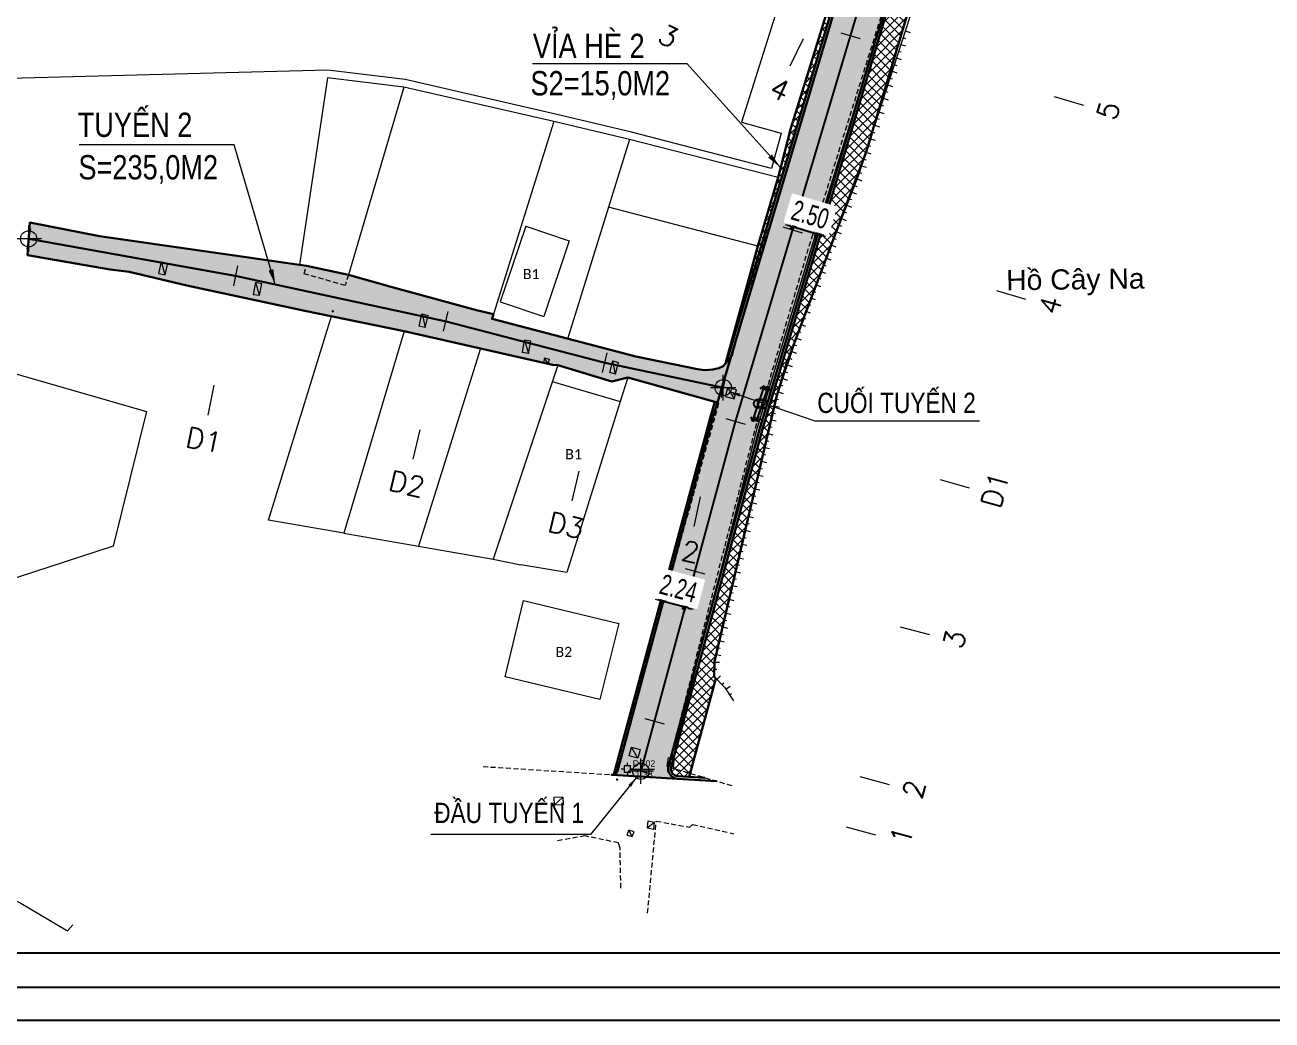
# Model space of a CAD drawing. Header units: metres. Extents: x 596585 to 599449, y 2303977 to 2307363.
# Drawn here: x 599093.4 to 599216.5, y 2304619.1 to 2304717.3 of the extents above; entities that cross this region are included whole.
import ezdxf
from ezdxf.enums import TextEntityAlignment as Align

# ---------------------------------------------------------------- set-up
doc = ezdxf.new("R2010")
doc.units = ezdxf.units.M
doc.header["$MEASUREMENT"] = 0
doc.header["$PDMODE"] = 2
doc.header["$PDSIZE"] = 0.1
doc.linetypes.add('CENTERX2', pattern=[4, 2.5, -0.5, 0.5, -0.5])
doc.linetypes.add('HIDDEN', pattern=[0.375, 0.25, -0.125])
for name, color, linetype in [('Diep_Layer8', 8, 'Continuous'), ('duong', 3, 'Continuous'), ('ga', 5, 'Continuous'), ('GHI CHU', 7, 'Continuous'), ('GHICHU', 7, 'Continuous'), ('KHUNGTEN', 5, 'Continuous'), ('KYHIEU', 250, 'Continuous'), ('pntelev', 2, 'Continuous'), ('thep', 2, 'Continuous'), ('TUYEN', 7, 'Continuous')]:
    doc.layers.add(name, color=color, linetype=linetype)
for name, color, linetype, lineweight in [('LC Dim', 8, 'Continuous', 18), ('LC Hatch', 252, 'Continuous', 9), ('LC Khac', 4, 'Continuous', 9), ('LC MANH DUT', 35, 'HIDDEN', 5), ('LC Net dam 1', 30, 'Continuous', 30), ('LC Text2', 7, 'Continuous', 25), ('Level 10', 7, 'Continuous', 0), ('Level 46', 7, 'Continuous', 0)]:
    doc.layers.add(name, color=color, linetype=linetype, lineweight=lineweight)
doc.styles.add('ghi chu', font='arial.ttf')
doc.styles.add('HOATBIF', font='hoatbif.shx', dxfattribs={"width": 0.7})
doc.styles.add('Legend', font='calibri.ttf')
doc.styles.add('STYLE1', font='')
doc.styles.add('T2', font='', dxfattribs={"width": 0.8})
doc.styles.add('TENCOC', font='Vnromanc.shx')
doc.styles.get('STYLE1').set_extended_font_data('.VnArial')
doc.styles.get('T2').set_extended_font_data('.VnArialH')
doc.dimstyles.new('1-100(1-25)', dxfattribs={"dimscale": 25, "dimtxt": 2.5, "dimasz": 0.35, "dimexe": 0.5, "dimexo": 0, "dimgap": 0.8, "dimtad": 1, "dimdec": 0, "dimzin": 0, "dimdsep": 46, "dimtxsty": 'HOATBIF', "dimblk1": 'DOT', "dimblk2": 'DOT', "dimsah": 1, "dimcen": -1, "dimdle": 1, "dimclrd": 256, "dimclre": 256, "dimclrt": 4, "dimadec": 3, "dimazin": 2, "dimtfac": 0.3333333333333333, "dimtdec": 0, "dimtix": 1, "dimtmove": 2, "dimatfit": 3, "dimldrblk": 'DOT', "dimfxl": 1, "dimtvp": 0.8333333333333331, "dimtolj": 1, "dimtzin": 0, "dimarcsym": 0})
doc.dimstyles.get("Standard").update_dxf_attribs({"dimtxt": 0.18, "dimasz": 0.18, "dimexe": 0.18, "dimexo": 0.0625, "dimgap": 0.09, "dimtad": 0, "dimtih": 1, "dimtoh": 1, "dimdec": 4, "dimzin": 0, "dimdsep": 46, "dimtxsty": 'Standard', "dimcen": 0.09, "dimadec": 0, "dimazin": 0, "dimtfac": 1, "dimtdec": 4, "dimtofl": 0, "dimtmove": 0, "dimatfit": 3, "dimfxl": 1, "dimtolj": 1, "dimtzin": 0, "dimarcsym": 0})
pattern_1 = [(135, (598794.3239684181, 2304714.6822426), (-0.4419417382415922, -0.4419417382415922), []), (225, (598794.3239684181, 2304714.6822426), (0.4419417382415922, -0.4419417382415922), [])]

# ---------------------------------------------------------------- blocks, each defined once
blk = doc.blocks.new('a2')
at = {"layer": 'Defpoints', "flags": 128}
blk.add_lwpolyline([(297.0000000000385, 102.5066321343183), (2.541928552091122e-06, 102.5066321343183), (2.541928552091122e-06, -102.5066308523413), (297.0000000000385, -102.5066308523413)], close=True, dxfattribs=at)
at = {"layer": 'KHUNGTEN'}
blk.add_lwpolyline([(295.8851413139874, -100.4955564660948), (10.00000245636556, -100.4955564660948), (10.00000245636556, 101.3917734351705), (295.8851413139874, 101.3917734345884)], close=True, dxfattribs=at)
at = {"layer": 'thep'}
blk.add_lwpolyline([(293.7701865188079, -98.38060167127904), (12.11495725139963, -98.38060167186111), (12.11495725154515, 99.2768186394816), (293.7701865188079, 99.2768186394816)], close=True, dxfattribs=at)
blk = doc.blocks.new('bu lon')
at = {"layer": 'LC Khac', "color": 9}
for p, q in [((0, -0.7857142857142208), (0, 0.7857142857142208)), ((0.785714285713766, 0), (-0.785714285713766, 0))]:
    blk.add_line(p, q, dxfattribs=at)
at = {"layer": 'LC Khac', "color": 7}
blk.add_circle((0, 0), 0.5, dxfattribs=at)
blk = doc.blocks.new('MM')
at = {"layer": 'LC Khac', "xscale": 2.289702860291335, "yscale": 2.289702860291335, "zscale": 2.289702860291335}
blk.add_blockref('bu lon', (1.818989403545856e-12, 9.094947017729282e-13), dxfattribs=at)
blk = doc.blocks.new('dj')
at = {"layer": 'Diep_Layer8', "color": 6}
blk.add_line((598291.755537376, 2304639.492754278), (598295.457828922, 2304639.492754278), dxfattribs=at)
for points in [[(598292.1392514522, 2304639.810735349), (598291.755537376, 2304639.492754278)], [(598295.0741148458, 2304639.810735349), (598295.457828922, 2304639.492754278)], [(598292.1392514522, 2304639.174773207), (598291.755537376, 2304639.492754278)], [(598295.0741148458, 2304639.174773207), (598295.457828922, 2304639.492754278)]]:
    blk.add_lwpolyline(points, dxfattribs=at)
blk.add_circle((598293.606683149, 2304639.492754278), 0.4594086629887378, dxfattribs=at)
blk = doc.blocks.new('dc')
at = {"layer": 'KYHIEU', "color": 1, "lineweight": 0}
blk.add_lwpolyline([(-0.5000000000582077, -0.4999999998835847), (0.5000000000582077, -0.4999999998840395), (0.4999999997653504, 0.4999999998835847), (-0.5000000002328308, 0.49999999988313)], close=True, dxfattribs=at)
at = {"layer": 'KYHIEU', "color": 1, "lineweight": 0, "const_width": 0.025}
blk.add_lwpolyline([(-0.0374999999767169, -9.0949e-12, 1), (0.0374999999758075, 8.1855e-12, 1)], format="xyb", close=True, dxfattribs=at)
at = {"layer": 'KYHIEU', "color": 1, "lineweight": 0}
for points in [[(0, 0.4999999997667146), (-2.337401e-10, 1.000000000000454)], [(0.4999999999408829, 1.164153e-10), (0.9999999999981809, 9.095e-13)], [(-0.5000000000600267, -3.497007e-10), (-1.000000000174622, -4.66116e-10)], [(1.155058e-10, -0.5000000002328308), (2.919478e-10, -1.000000000233285)]]:
    blk.add_lwpolyline(points, dxfattribs=at)
blk = doc.blocks.new('NENHIENTRANG')
at = {"layer": 'Diep_Layer8', "linetype": 'Continuous', "lineweight": 0}
for p, q in [((-46.83931705786381, -88.44958307594061), (-46.60148160299286, -88.52661746041849)), ((-46.6236205046298, -87.78364389203489), (-46.14794959477149, -87.93771266099066)), ((-47.27071016468108, -89.78146144421771), (-47.03287470981013, -89.8584958286956)), ((-47.05501361121424, -89.11552225984633), (-46.57934270147234, -89.2695910288021)), ((-47.48640671791509, -90.44740062812343), (-47.01073580817319, -90.6014693970792)), ((-47.91779982473236, -91.77927899640054), (-47.44212891487405, -91.9333477653563)), ((-47.70210327138193, -91.11333981249481), (-47.46426781651098, -91.1903741969727)), ((-48.34919293143321, -93.11115736467764), (-47.8735220215749, -93.2652261336334)), ((-48.13349637796637, -92.44521818030626), (-47.89566092309542, -92.52225256478414)), ((-48.78058603801765, -94.44303573248908), (-48.30491512827575, -94.59710450144485)), ((-48.56488948478363, -93.77709654858336), (-48.32705402991269, -93.85413093306124)), ((-49.2119791447185, -95.77491410076618), (-48.7363082349766, -95.92898286972195)), ((-48.99628259148449, -95.10897491686046), (-48.75844713661354, -95.18600930133834)), ((-49.64337225153577, -97.10679246904328), (-49.16770134167746, -97.26086123799905)), ((-49.42767569806892, -96.4408532846719), (-49.18984024319798, -96.51788766914979)), ((-50.0747653581202, -98.43867083685473), (-49.59909444837831, -98.5927396058105)), ((-49.85906880476978, -97.772731652949), (-49.62123334989883, -97.84976603742689)), ((-50.29046191158704, -99.10461002122611), (-50.0526264567161, -99.18164440570399)), ((-50.72185501817148, -100.4364883890375), (-50.48401956330054, -100.5135227735154)), ((-50.50615846482106, -99.77054920513183), (-50.03048755507916, -99.9246179740876)), ((-51.15324812487233, -101.7683667573147), (-50.91541267000139, -101.8454011417925)), ((-50.93755157152191, -101.1024275734089), (-50.46188066178001, -101.2564963423647)), ((-51.63050536380615, -103.052390480414), (-51.39765403652564, -103.1433864110149)), ((-51.37571768660564, -102.4004064011388), (-50.9100150319282, -102.5823982618749)), ((-52.14008071832359, -104.3563586389646), (-51.90722939092666, -104.4473545690998)), ((-51.88529304100666, -103.7043745596893), (-51.41959038632922, -103.8863664204255)), ((-52.6496560726082, -105.6603267970495), (-52.41680474532768, -105.7513227276504)), ((-52.39486839540768, -105.0083427177742), (-51.92916574073024, -105.1903345785104)), ((-53.15923142712563, -106.9642949556001), (-52.9263800997287, -107.0552908857353)), ((-52.90444374980871, -106.3123108763248), (-52.43874109513126, -106.4943027370609)), ((-53.66880678152665, -108.2682631141506), (-53.43595545412973, -108.3592590442859)), ((-53.41401910432614, -107.6162790348753), (-52.94831644953229, -107.7982708956115)), ((-53.92359445872717, -108.9202471934259), (-53.45789180404972, -109.1022390541621)), ((-54.43316981312819, -110.2242153515108), (-53.96746715845075, -110.406207212247)), ((-54.17838213581126, -109.5722312722355), (-53.94553080853075, -109.6632272028364)), ((-54.94274516752921, -111.5281835100614), (-54.47704251285177, -111.7101753707975)), ((-54.6879574903287, -110.8761994307861), (-54.45510616304819, -110.967195361387)), ((-55.45232052204665, -112.8321516686119), (-54.98661786725279, -113.0141435293481)), ((-55.19753284484614, -112.1801675893366), (-54.96468151744921, -112.2711635194719)), ((-55.96189587633125, -114.1361198266968), (-55.49619322165381, -114.318111687433)), ((-55.70710819924716, -113.4841357478872), (-55.47425687185023, -113.5751316780224)), ((-56.4793045456754, -115.462734581437), (-56.00541799131315, -115.622207254637)), ((-56.21668355353177, -114.7881039059721), (-55.98383222625125, -114.879099836573)), ((-56.92582611599937, -116.789617578499), (-56.4519395615207, -116.9490902516991)), ((-56.7025653308956, -116.1261760797352), (-56.46562205371447, -116.2059124163352)), ((-57.37234768609051, -118.1165005750954), (-56.89846113172825, -118.2759732482955)), ((-57.14908690098673, -117.4530590767972), (-56.9121436238056, -117.5327954133973)), ((-57.59560847107787, -118.7799420733936), (-57.35866519389674, -118.8596784099936)), ((-58.04213004128542, -120.1068250704557), (-57.80518676410429, -120.1865614070557)), ((-57.81886925618164, -119.4433835721575), (-57.34498270181939, -119.6028562453575)), ((-58.48865161149297, -121.4337080675177), (-58.25170833431184, -121.5134444041178)), ((-58.26539082638919, -120.7702665687539), (-57.79150427202694, -120.9297392419539)), ((-58.93517318170052, -122.7605910641141), (-58.69822990451939, -122.8403274007142)), ((-58.71191239648033, -122.0971495658159), (-58.23802584211808, -122.256622239016)), ((-59.37639256415423, -124.1377912326716), (-59.1330164266983, -124.1949581434019)), ((-59.1584339668043, -123.424032562878), (-58.68454741232563, -123.5835052360781)), ((-59.69652980891988, -125.5006970050745), (-59.45315367146395, -125.5578639158048)), ((-59.53646118659526, -124.819244118873), (-59.049708911567, -124.9335779403336)), ((-59.85659843124449, -126.1821498912759), (-59.36984615621623, -126.2964837127365)), ((-60.17673567601014, -127.5450556641445), (-59.68998340086546, -127.6593894856051)), ((-60.01666705368552, -126.863602777943), (-59.77329091611318, -126.9207696886733)), ((-60.49687292077579, -128.9079614365473), (-60.0101206456311, -129.0222952580079)), ((-60.33680429833476, -128.2265085503459), (-60.09342816087883, -128.2836754610762)), ((-60.81701016542502, -130.2708672089502), (-60.33025789028034, -130.3852010304108)), ((-60.6569415431004, -129.5894143227488), (-60.41356540552806, -129.6465812334791)), ((-61.13714741007425, -131.6337729813531), (-60.65039513504598, -131.7481068028137)), ((-60.97707878774963, -130.9523200951517), (-60.73370265017729, -131.009487005882)), ((-61.29721603251528, -132.3152258675545), (-61.05383989494294, -132.3723927782848)), ((-61.61735327716451, -133.6781316399574), (-61.37397713959217, -133.7352985506877)), ((-61.4572846548399, -132.996678753756), (-60.97053237969521, -133.1110125752166)), ((-61.93749052181374, -135.0410374123603), (-61.69411438435782, -135.0982043230906)), ((-61.77742189948913, -134.3595845261589), (-61.29066962434445, -134.4739183476195)), ((-62.25762776646297, -136.4039431847632), (-62.01425162900705, -136.4611100954935)), ((-62.09755914413836, -135.7224902985618), (-61.61080686911009, -135.8368241200224)), ((-62.57776501122862, -137.7668489571661), (-62.33438887365628, -137.8240158678964)), ((-62.41769638890401, -137.0853960709646), (-61.93094411375932, -137.1997298924252)), ((-62.73783363355324, -138.4483018433675), (-62.25108135852497, -138.5626356648281)), ((-63.05797087820247, -139.8112076157704), (-62.5712186031742, -139.925541437231)), ((-62.89790225587785, -139.129754729569), (-62.65452611842193, -139.1869216402993)), ((-63.37810812296811, -141.1741133881733), (-62.89135584782343, -141.2884472096339)), ((-63.2180395006435, -140.4926605019718), (-62.97466336307116, -140.5498274127021)), ((-63.69824536773376, -142.5370191610418), (-63.21149309258908, -142.6513529825024)), ((-63.53817674529273, -141.8555662743747), (-63.29480060783681, -141.912733185105)), ((-64.018382612383, -143.8999249334447), (-63.53163033723831, -144.0142587549053)), ((-63.85831399005838, -143.2184720472433), (-63.61493785248604, -143.2756389579736)), ((-64.33851985714864, -145.2628307058476), (-63.85176758200396, -145.3771645273082)), ((-64.17845123482402, -144.5813778196461), (-63.93507509725168, -144.6385447303765)), ((-64.49858847947326, -145.944283592049), (-64.25521234190091, -146.0014505027793)), ((-64.81872572412249, -147.3071893644519), (-64.57534958655015, -147.3643562751822)), ((-64.65865710179787, -146.6257364782505), (-64.17190482665319, -146.7400702997111)), ((-65.13886296888813, -148.6700951368548), (-64.8954868313158, -148.7272620475851)), ((-64.9787943464471, -147.9886422506534), (-64.49204207130242, -148.102976072114)), ((-65.46099829557352, -150.1094798371196), (-64.96116887463722, -150.1225393139757)), ((-65.29893159121275, -149.3515480230562), (-64.81217931606807, -149.4658818445168)), ((-65.47928193339612, -150.8092410168611), (-65.22936722286977, -150.8157707550563)), ((-65.2139999725623, -151.8223497853614), (-64.86173618689645, -151.4675114764832)), ((-64.71722649259027, -152.3155192383565), (-64.54109459987376, -152.138100084383)), ((-64.33589342783671, -152.761553093791), (-63.91498909599613, -152.4916650741361)), ((-63.95804995507933, -153.35081900144), (-63.74759778904263, -153.2158749918453))]:
    blk.add_line(p, q, dxfattribs=at)
at = {"layer": 'duong', "color": 4, "linetype": 'HIDDEN', "lineweight": 0, "ltscale": 2}
for p, q in [((-55.61330402933527, -91.38622594578192), (-52.96128017304, -82.7157947300002)), ((-57.4965912780026, -97.58962736232206), (-55.61330402933527, -91.38622594578192)), ((-58.71019311330747, -101.7082212469541), (-57.4965912780026, -97.58962736232206)), ((-62.96510021167342, -117.2041901932098), (-58.71019311330747, -101.7082212469541)), ((-133.0402018810855, -106.7106688092463), (-133.2585191413527, -109.9208544073626)), ((-126.150944849127, -108.056715818122), (-133.0402018810855, -106.7106688092463)), ((-105.7275149613852, -110.9866788913496), (-126.150944849127, -108.056715818122)), ((-133.2585191413527, -109.9208544073626), (-125.1230374193983, -111.3313143150881)), ((-125.1230374193983, -111.3313143150881), (-123.2303263872163, -111.5887438189238)), ((-123.2303263872163, -111.5887438189238), (-117.5390002160566, -112.9217657293193)), ((-105.9653578394791, -111.7738763033412), (-105.7275149613852, -110.9866788913496)), ((-101.8929048526334, -112.9258744246326), (-105.9653578394791, -111.7738763033412)), ((-105.7275149613852, -110.9866788913496), (-101.5950321509736, -111.8818536796607)), ((-101.5950321509736, -111.8818536796607), (-101.8929048526334, -112.9258744246326)), ((-97.27466514415573, -113.0872652311809), (-101.5950321509736, -111.8818536796607)), ((-117.5390002160566, -112.9217657293193), (-105.8952454555547, -115.4180876384489)), ((-88.93208182428498, -115.3441375251859), (-97.27466514415573, -113.0872652311809)), ((-105.8952454555547, -115.4180876384489), (-96.0940444910666, -117.4291966990568)), ((-87.26998892345, -115.7571571241133), (-88.93208182428498, -115.3441375251859)), ((-87.409408744541, -116.2175994263962), (-87.26998892345, -115.7571571241133)), ((-73.23006668582093, -119.9209544970654), (-87.409408744541, -116.2175994263962)), ((-96.0940444910666, -117.4291966990568), (-81.43105186673347, -120.7572810272686)), ((-63.6734777103411, -119.7986632264219), (-62.96510021167342, -117.2041901932098)), ((-67.13252543250564, -121.1941240308806), (-73.23006668582093, -119.9209544970654)), ((-63.6734777103411, -119.7986632264219), (-64.35568597761448, -120.636302695144)), ((-81.43105186673347, -120.7572810272686), (-80.92801328201313, -120.7809703135863)), ((-75.58914665982593, -122.4115846739151), (-80.92801328201313, -120.7809703135863)), ((-66.39866791933309, -121.2832932560705), (-67.13252543250564, -121.1941240308806)), ((-65.60250849917065, -121.2184999128804), (-66.39866791933309, -121.2832932560705)), ((-64.60496129386593, -120.8887840150855), (-65.0149031522451, -121.0787252499722)), ((-75.58914665982593, -122.4115846739151), (-73.99591945612337, -122.0171127771027)), ((-65.31220403045882, -124.4337783325464), (-73.99591945612337, -122.0171127771027)), ((-69.56828341505025, -140.9200137206353), (-65.01091514679138, -124.4932594927959)), ((-65.01091514679138, -124.4932594927959), (-65.31220403045882, -124.4337783325464)), ((-70.7907118141884, -145.2114748712629), (-69.56828341505025, -140.9200137206353)), ((-74.75865082826931, -158.8650067583658), (-70.7907118141884, -145.2114748712629)), ((-75.01069331739563, -160.5431112195365), (-74.75865082826931, -158.8650067583658)), ((-88.30001933174208, -160.4148185723461), (-75.64001933170948, -161.2148185721599)), ((-75.64001933170948, -161.2148185721599), (-75.35033104300965, -161.1221865303814)), ((-75.35033104300965, -161.1221865303814), (-75.01069331739563, -160.5431112195365)), ((-63.71511784440372, -162.3222572901286), (-69.71641931484919, -160.5696590295993)), ((-72.05502175318543, -174.8780369469896), (-71.19980775739532, -165.7951698875986)), ((-71.19980775739532, -165.7951698875986), (-67.92929342843127, -166.4062942815945)), ((-67.92929342843127, -166.4062942815945), (-67.60739755898248, -166.1250683059916)), ((-67.60739755898248, -166.1250683059916), (-63.57201839529444, -167.0484214373864)), ((-78.22908258542884, -167.2691890159622), (-81.03793812368531, -167.7583010331728)), ((-74.92224164225627, -167.9536508289166), (-78.22908258542884, -167.2691890159622)), ((-74.77258497325238, -168.4646379929036), (-74.92224164225627, -167.9536508289166)), ((-74.6957919910783, -172.4120412957855), (-74.77258497325238, -168.4646379929036))]:
    blk.add_line(p, q, dxfattribs=at)
at = {"layer": 'duong', "linetype": 'Continuous', "lineweight": 0}
for p, q in [((-57.91298956156243, -97.39449287159368), (-56.02035038021859, -91.2679454809986)), ((-59.16380073607434, -102.2707175794058), (-57.91298956156243, -97.39449287159368)), ((-61.1600000000326, -109.0500000002794), (-59.16380073607434, -102.2707175794058)), ((-61.1600000000326, -109.0500000002794), (-64.35568597761448, -120.636302695144))]:
    blk.add_line(p, q, dxfattribs=at)
at = {"layer": 'duong', "color": 4, "linetype": 'Continuous', "lineweight": 0}
for p, q in [((-64.35568597761448, -120.636302695144), (-64.60496129386593, -120.8887840150855)), ((-65.0149031522451, -121.0787252499722), (-65.60250849917065, -121.2184999128804))]:
    blk.add_line(p, q, dxfattribs=at)
at = {"layer": 'duong', "color": 4, "linetype": 'HIDDEN', "lineweight": 0, "ltscale": 2, "flags": 128}
blk.add_lwpolyline([(-29.92399999999907, -26.3640000000596), (-33.64100000006147, -37.87300000013784), (-36.56400000001304, -47.00400000018999), (-42.31700000003912, -64.93800000008196), (-48.07300000009127, -83.35900000017136), (-56.23100000002887, -109.38300000038), (-61.39400000008754, -126.8950000004843), (-65.4550000000745, -142.574000000488), (-69.51900000008754, -158.4390000002459), (-69.79200000001583, -160.5210000001825)], dxfattribs=at)
at = {"layer": 'duong', "linetype": 'Continuous', "lineweight": 0, "flags": 128}
for points in [[(-69.50600000005215, -160.5590000003576), (-69.29700000002049, -158.5000000004657), (-65.21100000001024, -142.6590000004508), (-61.19800000009127, -126.938000000082), (-55.97500000009313, -109.5210000001825), (-47.85500000009779, -83.41000000014901), (-42.08700000005774, -65.03800000017509), (-36.4330000000773, -47.16600000020117), (-33.40700000000652, -37.86102080764249), (-29.72576277132612, -26.67219880595803)], [(-56.02035038021859, -91.2679454809986), (-53.42309318843763, -82.9298478513956), (-52.113875075127, -78.8406057539396), (-52.01963877456728, -78.31680376874283)]]:
    blk.add_lwpolyline(points, dxfattribs=at)
at = {"layer": 'ga', "linetype": 'Continuous', "lineweight": 0}
for p, q in [((-120.3084210209781, -111.7466996009462), (-120.0446285238722, -110.59437259892)), ((-120.0446285238722, -110.59437259892), (-119.414517992991, -110.7067056694068)), ((-119.6783104898641, -111.8590326709673), (-119.414517992991, -110.7067056694068)), ((-110.9550109897973, -113.8416911973618), (-110.7139783742605, -112.6120338155888)), ((-110.3621774486965, -113.9200327103026), (-110.1282920542872, -112.7268377500586)), ((-110.3621774486965, -113.9200327103026), (-110.9550109897973, -113.8416911973618)), ((-64.35683510371018, -123.8931359243579), (-64.12435586436186, -123.0175912915729)), ((-64.35683510371018, -123.8931359243579), (-63.51313609990757, -124.1150863482617)), ((-63.51313609990757, -124.1150863482617), (-63.28065686079208, -123.2395417159423)), ((-70.11341787327547, -160.4078809567727), (-69.66670820047148, -159.5654779244214)), ((-80.40635418787133, -163.4386190841906), (-81.31153783469927, -163.4735842859372)), ((-81.31153783469927, -163.4735842859372), (-81.28273212967906, -164.2193100904115)), ((-80.40635418787133, -163.4386190841906), (-81.28273212967906, -164.2193100904115)), ((-80.40635418787133, -163.4386190841906), (-80.37754848285113, -164.1843448886648)), ((-80.37754848285113, -164.1843448886648), (-81.28273212967906, -164.2193100904115)), ((-72.06352535972837, -166.5019569159485), (-71.99558188591618, -165.7861401210539)), ((-71.38190788577776, -165.9202640252188), (-72.06352535972837, -166.5019569159485)), ((-71.44985135982279, -166.6360808205791), (-71.38190788577776, -165.9202640252188)), ((-71.44985135982279, -166.6360808205791), (-72.06352535972837, -166.5019569159485))]:
    blk.add_line(p, q, dxfattribs=at)
at = {"layer": 'ga', "linetype": 'Continuous', "lineweight": 0, "flags": 128}
for points in [[(-119.6783104898641, -111.8590326709673), (-120.0446285238722, -110.59437259892)], [(-120.3084210209781, -111.7466996009462), (-119.6783104898641, -111.8590326709673)], [(-110.7139783742605, -112.6120338155888), (-110.1282920542872, -112.7268377500586)], [(-110.3621774486965, -113.9200327103026), (-110.7139783742605, -112.6120338155888)], [(-94.61456534534227, -116.9237321033143), (-94.34132575208787, -115.7298579304479)], [(-93.9988948648097, -117.0646393741481), (-94.61456534534227, -116.9237321033143)], [(-94.34132575208787, -115.7298579304479), (-93.72565527132247, -115.8707652017474)], [(-94.30639160901774, -115.7378532383591), (-93.9988948648097, -117.0646393741481)], [(-93.9988948648097, -117.0646393741481), (-93.72565527132247, -115.8707652017474)], [(-84.41468928160612, -119.5280647012405), (-84.1901749233948, -118.3099028472789)], [(-83.58025337394793, -118.4362860075198), (-84.1901749233948, -118.3099028472789), (-83.80476773215923, -119.6544478619471)], [(-83.80476773215923, -119.6544478619471), (-83.58025337394793, -118.4362860075198)], [(-83.80476773215923, -119.6544478619471), (-84.41468928160612, -119.5280647012405)], [(-82.22695203183684, -120.0716332118027), (-82.3359574280912, -120.5518930759281)], [(-82.22695203183684, -120.0716332118027), (-81.76786640298087, -120.2114523290657)], [(-81.8691832277691, -120.6578376083635), (-82.22695203183684, -120.0716332118027)], [(-81.76786640298087, -120.2114523290657), (-81.8691832277691, -120.6578376083635)], [(-75.79027048533317, -121.5228725681081), (-75.4979878483573, -120.3621603469364)], [(-75.4979878483573, -120.3621603469364), (-74.91407660127152, -120.5278940363787)], [(-75.20635923848022, -121.6886062575504), (-75.4979878483573, -120.3621603469364)], [(-75.20635923848022, -121.6886062575504), (-74.91407660127152, -120.5278940363787)], [(-75.20635923848022, -121.6886062575504), (-75.79027048533317, -121.5228725681081)], [(-63.28065686079208, -123.2395417159423), (-64.12384168349672, -123.0156548242085), (-63.51313609990757, -124.1150863482617)], [(-73.02610667969566, -159.6000412977301), (-73.87938645773102, -159.3580606770702), (-73.64897608954925, -158.5155572271906), (-72.79960988101084, -158.7417364562862), (-73.02610667969566, -159.6000412977301), (-73.64897608954925, -158.5155572271906)], [(-70.11341787327547, -160.4078809567727), (-69.99298910878133, -159.5373053350486), (-69.66670820058789, -159.5654779244214)], [(-70.11341787327547, -160.4078809567727), (-69.78114978806116, -160.4382522297092)], [(-71.99558188591618, -165.7861401210539), (-71.38190788577776, -165.9202640252188)], [(-74.0816014908487, -167.1784720523283), (-73.9035596762551, -166.6889721928164)], [(-74.0816014908487, -167.1784720523283), (-73.56497049832251, -167.3359979791567), (-73.9035596762551, -166.6889721928164)], [(-73.38692868372891, -166.8464981201105), (-73.9035596762551, -166.6889721928164)], [(-73.56497049832251, -167.3359979791567), (-73.38692868372891, -166.8464981201105)]]:
    blk.add_lwpolyline(points, dxfattribs=at)
at = {"layer": 'GHICHU', "lineweight": 0}
blk.add_line((-73.41399999987334, -160.664000000339), (-71.359899472096, -160.664000000339), dxfattribs=at)
blk.add_line((-73.41399999987334, -160.664000000339), (-71.359899472096, -160.664000000339), dxfattribs=at)
at = {"layer": 'Level 10', "color": 8, "linetype": 'ByBlock', "lineweight": 13}
for p, q in [((-103.6600000000326, -92.43000000016764), (-106.4312448906712, -110.8857211815193)), ((-96.13000000000466, -93.3300000000745), (-103.6600000000326, -92.43000000016764)), ((-96.13000000000466, -93.3300000000745), (-101.5950321509736, -111.8818536796607)), ((-81.32000000006519, -96.73000000044703), (-96.13000000000466, -93.3300000000745)), ((-81.32000000006519, -96.73000000044703), (-87.26998892345, -115.7571571241133)), ((-73.8300000000745, -98.5), (-81.32000000006519, -96.73000000044703)), ((-73.8300000000745, -98.5), (-75.9100000000326, -105.2000000001863)), ((-59.16380073607434, -102.2707175794058), (-73.8300000000745, -98.5)), ((-75.9100000000326, -105.2000000001863), (-79.97000000008848, -118.2200000002049)), ((-61.1600000000326, -109.0500000002794), (-75.9100000000326, -105.2000000001863)), ((-109.4899999999907, -136.1000000000931), (-103.2731153806672, -115.9561226782389)), ((-96.0940444910666, -117.4291966990568), (-102.0300000000279, -137.3900000001304)), ((-88.53893321240321, -119.143993132282), (-94.67000000004191, -138.6700000003912)), ((-80.92801328201313, -120.7809703135863), (-87.31000000005588, -139.9500000001863)), ((-81.46365119505208, -122.3898202702403), (-74.74772571388166, -124.3827122664079)), ((-73.99591945612337, -122.0171127771027), (-74.74772571388166, -124.3827122664079)), ((-74.74772571388166, -124.3827122664079), (-80.03000000002794, -141.25)), ((-102.0300000000279, -137.3900000001304), (-109.4899999999907, -136.1000000000931)), ((-102.0300000000279, -137.3900000001304), (-94.67000000004191, -138.6700000003912)), ((-94.67000000004191, -138.6700000003912), (-87.31000000005588, -139.9500000001863)), ((-87.31000000005588, -139.9500000001863), (-84.56000000005588, -140.4900000002235)), ((-80.03000000002794, -141.25), (-84.56000000005588, -140.4900000002235))]:
    blk.add_line(p, q, dxfattribs=at)
at = {"layer": 'Level 10', "color": 8, "linetype": 'ByBlock', "lineweight": 0, "ltscale": 2}
for p, q in [((-84.06000000005588, -107.0600000000559), (-86.59999999997672, -114.5500000002794)), ((-84.06000000005588, -107.0600000000559), (-79.78000000002794, -108.5200000000186)), ((-79.78000000002794, -108.5200000000186), (-82.31000000005588, -116)), ((-86.59999999997672, -114.5500000002794), (-82.31000000005588, -115.9700000002049)), ((-86.13000000000466, -151.5600000000559), (-84.30000000004657, -144.0200000000186)), ((-84.30000000004657, -144.0200000000186), (-74.89000000001397, -146.2900000000373)), ((-74.89000000001397, -146.2900000000373), (-76.76000000000931, -153.8100000000559)), ((-76.76000000000931, -153.8100000000559), (-86.13000000000466, -151.5600000000559))]:
    blk.add_line(p, q, dxfattribs=at)
at = {"layer": 'Level 10', "color": 1, "linetype": 'Continuous', "lineweight": 13, "flags": 128}
blk.add_lwpolyline([(-72.8300000000745, -69.0800000000745), (-56.53000000002794, -76.95000000018626), (-62.77000000001863, -96.8000000002794), (-58.88000000000466, -97.8800000003539), (-59.82000000006519, -101.3700000001118), (-73.65000000002328, -97.78000000026077), (-81.15000000002328, -96), (-96, -92.59000000031665), (-103.6300000000047, -91.68000000016764), (-147.6600000000326, -92.8300000000745), (-141.0600000000559, -119.730000000447), (-121.5100000000093, -125.3500000000931), (-124.8100000000559, -138.6700000003912), (-146.7100000000792, -145.8000000002794), (-148.9899999999907, -166.3700000001118), (-133.9400000000605, -173.9000000003725), (-129.3200000000652, -176.6300000003539), (-128.8000000000466, -176.0600000000559)], dxfattribs=at)
at = {"layer": 'Level 10', "color": 8, "linetype": 'Continuous', "lineweight": 0}
for p in [(-103.1199999999953, -115.4600000004284), (-63.51000000000931, -123.6200000001118), (-75.06000000005588, -161.7100000004284), (-75.06000000005588, -161.7100000004284), (-75.06000000005588, -161.7100000004284)]:
    blk.add_point(p, dxfattribs=at)
at = {"layer": 'Level 46', "color": 8, "linetype": 'Continuous', "lineweight": 0, "flags": 128}
for points in [[(-30.67900000000373, -38.664000000339), (-32.63500000000931, -46.91100000031292), (-36.29100000008475, -54.77900000009686), (-42.85600000002887, -74.54500000039116), (-43.83400000003166, -79.1710000000894), (-51.27199999999721, -102.1350000002421), (-56.47299999999814, -115.4440000001341), (-59.32500000006985, -123.9190000002272), (-65.45900000003166, -150.0330000002868)], [(-65.45900000003166, -150.0330000002868), (-65.49837644596118, -151.5400364259258), (-64.45492429391015, -152.5759184691124), (-63.58020637009759, -153.9400850841776)]]:
    blk.add_lwpolyline(points, dxfattribs=at)
at = {"layer": 'Diep_Layer8', "linetype": 'Continuous', "lineweight": 0, "rotation": 71.63617217680701}
for p in [(1998722.497094841, -1294026.656952254), (1998722.890793963, -1294026.672281994)]:
    blk.add_blockref('dj', p, dxfattribs=at)
at = {"layer": 'GHICHU', "lineweight": 0}
ref = blk.add_blockref('dc', (-74.03899999998976, -160.664000000339), dxfattribs=dict(at, xscale=0.6250000000103964, yscale=0.6250000000103964, zscale=0.6250000000103964))
ref.add_attrib('T1', 'DC02', dxfattribs={"layer": '0', "color": 1, "height": 0.625, "style": 'STYLE1'}).set_placement((-72.40570968890097, -160.417701789178), align=Align.CENTER)
ref.add_attrib('4.700', '1.38', dxfattribs={"layer": '0', "color": 1, "height": 0.625, "style": 'STYLE1'}).set_placement((-72.4057096891338, -161.498827682808), align=Align.CENTER)
at = {"layer": 'GHI CHU', "linetype": 'Continuous', "lineweight": 0, "insert": (-36.66969589656219, -111.4010155196302), "char_height": 2, "attachment_point": 1, "rotation": 0.7530691280416772, "style": 'ghi chu'}
blk.add_mtext_dynamic_manual_height_columns('\\pt6;Hồ Cây Na', width=24.63106289392039, gutter_width=1, heights=[0], dxfattribs=at)
at = {"layer": 'Level 10', "color": 8, "linetype": 'Continuous', "lineweight": 0, "style": 'Legend'}
for s, p in [('B1', (-84.35999999998603, -112.2900000000373)), ('B1', (-80.17750787036493, -130.0771333095618)), ('B2', (-81.14000000001397, -149.6000000000931))]:
    blk.add_text(s, height=1.00002, dxfattribs=at).set_placement(p)
blk = doc.blocks.new('DOT')
at = {"layer": 'LC Dim'}
blk.add_line((-3, 0), (3, 0), dxfattribs=at)
at = {"layer": 'LC Dim', "color": 4}
blk.add_line((-1, -1), (1, 1), dxfattribs=at)
blk.add_lwpolyline([(0.5, 1), (-1, -0.5), (-0.5, -1), (1, 0.5)], close=True, dxfattribs=at)
blk = doc.blocks.new('*D100')
at = {"layer": 'LC Dim', "lineweight": -2, "transparency": 16777216}
for p, q in [((599169.021529008, 2304697.483390572), (599168.7531972931, 2304697.563378638)), ((599169.3925769186, 2304697.747979068), (599169.1755920569, 2304697.020071484)), ((599169.2898607231, 2304697.403402505), (599171.6856796065, 2304696.689223342)), ((599171.7504711827, 2304696.9065762), (599171.5714109404, 2304696.305892321)), ((599171.9540113215, 2304696.609235276), (599172.2223430364, 2304696.529247209))]:
    blk.add_line(p, q, dxfattribs=at)
at = {"layer": 'LC Dim', "lineweight": -2, "transparency": 16777216, "xscale": 0.28, "yscale": 0.28, "zscale": 0.28}
for p, rotation in [((599169.2898607231, 2304697.403402505), 343.4009985784487), ((599171.6856796065, 2304696.689223342), 163.4009985784487)]:
    blk.add_blockref('DOT', p, dxfattribs=dict(at, rotation=rotation))
at = {"layer": 'LC Dim', "color": 4, "transparency": 16777216, "insert": (599170.9562716958, 2304698.617970111), "char_height": 2, "attachment_point": 5, "rotation": 343.4009985784487, "style": 'HOATBIF', "bg_fill": 3, "box_fill_scale": 1.25, "bg_fill_color": 256, "bg_fill_true_color": 13158600, "bg_fill_transparency": 0}
blk.add_mtext('\\A1;2.50', dxfattribs=at)
at = {"layer": 'Defpoints', "color": 0, "lineweight": 0, "transparency": 16777216}
for p in [(599169.3925769186, 2304697.747979068), (599171.6856796065, 2304696.689223342), (599171.7504711827, 2304696.9065762)]:
    blk.add_point(p, dxfattribs=at)
blk = doc.blocks.new('_Dot')
at = {"color": 0, "linetype": 'ByBlock', "lineweight": -2}
blk.add_line((-0.5, 0), (-1, 0), dxfattribs=at)
at = {"color": 0, "linetype": 'ByBlock', "const_width": 0.5}
blk.add_lwpolyline([(-0.25, 0, 1), (0.25, 0, 1)], format="xyb", close=True, dxfattribs=at)
blk = doc.blocks.new('*D103')
at = {"layer": 'LC Dim', "lineweight": -2, "transparency": 16777216}
for p, q in [((599156.1753298894, 2304660.515214892), (599155.9050289226, 2304660.588272317)), ((599156.512492239, 2304660.689534053), (599156.3412631062, 2304660.056013229)), ((599158.6080385903, 2304659.857698067), (599156.4456308562, 2304660.442157467)), ((599158.6748999731, 2304660.105074653), (599158.5036708403, 2304659.471553829)), ((599158.8783395571, 2304659.784640641), (599159.1486405238, 2304659.711583216))]:
    blk.add_line(p, q, dxfattribs=at)
at = {"layer": 'LC Dim', "lineweight": -2, "transparency": 16777216, "xscale": 0.28, "yscale": 0.28, "zscale": 0.28}
for p, rotation in [((599156.4456308562, 2304660.442157467), 344.8753784031458), ((599158.6080385903, 2304659.857698067), 164.8753784031459)]:
    blk.add_blockref('DOT', p, dxfattribs=dict(at, rotation=rotation))
at = {"layer": 'LC Dim', "color": 4, "transparency": 16777216, "insert": (599157.9547424985, 2304661.733119144), "char_height": 2, "attachment_point": 5, "rotation": 344.8753784031459, "style": 'HOATBIF', "bg_fill": 3, "box_fill_scale": 1.25, "bg_fill_color": 256, "bg_fill_true_color": 13158600, "bg_fill_transparency": 0}
blk.add_mtext('\\A1;2.24', dxfattribs=at)
at = {"layer": 'Defpoints', "color": 0, "lineweight": 0, "transparency": 16777216}
for p in [(599156.512492239, 2304660.689534053), (599156.4456308562, 2304660.442157467), (599158.6748999731, 2304660.105074653)]:
    blk.add_point(p, dxfattribs=at)
blk = doc.blocks.new('COCTRENTUYEN')
at = {"layer": 'TUYEN', "color": 2, "lineweight": 0}
for p, q in [((19.72824389568996, 72.90415391419083), (21.64489900262561, 72.3328105835244)), ((40.81145007093437, 66.61937727732584), (43.68643273122143, 65.7623622813262)), ((-60.25546212156769, 53.54921411536634), (-60.60849026369397, 51.58061788138002)), ((14.01491354766767, 53.73794822348282), (15.93156865460332, 53.16660489281639)), ((-39.82546006655321, 49.88534316513687), (-40.21347431535833, 47.92334292456508)), ((35.09811972291209, 47.45317158661783), (37.97310238319915, 46.59615659061819)), ((-19.04738258430734, 45.3903706795536), (-19.51075576455332, 43.44478971371427)), ((-3.374751772964373, 41.31195677444339), (-3.833072826033458, 39.36517948564142)), ((8.333621307625435, 38.84292943309993), (7.920898477430455, 36.88597775623202)), ((8.37289945280645, 34.81069363560528), (10.29674684035126, 34.26405734941363)), ((29.53522071591578, 28.79769448749721), (32.420991797233, 27.97774005820975)), ((4.371983026037924, 20.00825019227341), (6.302704217261635, 19.48641144158319)), ((25.60991612961516, 14.26802393468097), (28.50599791645072, 13.48526580864564)), ((0.3745035012252629, 5.218205517157912), (2.305224692448974, 4.69636676646769)), ((-0.9653605956118554, 0.2609193753451109), (0.9653605956118554, -0.2609193753451109)), ((21.6124366048025, -0.5220207404345274), (24.50851839163806, -1.30477886646986)), ((20.27257250796538, -5.479306882247329), (23.16865429480094, -6.262065008282661))]:
    blk.add_line(p, q, dxfattribs=at)
at = {"layer": 'TUYEN', "color": 3, "lineweight": 0}
blk.add_line((16.01454843173269, 72.3044606987387), (14.71652219328098, 69.5998113900423), dxfattribs=at)
at = {"layer": 'TUYEN', "color": 4, "lineweight": 0}
for p, q in [((-42.15354555903468, 38.11334172310308), (-42.73556693212595, 35.17034136271104)), ((-21.82762166613247, 33.71688488312066), (-22.52268143661786, 30.79851343389601)), ((-6.124678091378883, 29.63129304163158), (-6.81215967098251, 26.71112710842863)), ((5.857284326455556, 27.10121937189251), (5.238200081163086, 24.16579185659066))]:
    blk.add_line(p, q, dxfattribs=at)
at = {"layer": 'TUYEN', "color": 1, "linetype": 'CENTERX2', "lineweight": 40, "const_width": 0.2}
blk.add_lwpolyline([(0, 0), (9.334823146578856, 34.53737549250945), (26.36104633891955, 91.65434159850702), (41.92217678576708, 141.2688837959431), (44.53305168193765, 156.9068606491201), (53.42937185429037, 191.2693666466512, -0.1955912730500488), (64.6741568086436, 206.3836583257653), (105.0007129635196, 230.8232942330651), (130.4694417265709, 246.1563442209736), (140.6261561058927, 251.3492397861555), (151.3965179391671, 256.9396106167696)], format="xyb", dxfattribs=at)
blk.add_lwpolyline([(-60.43197619263083, 52.56491599837318), (-40.01946719095577, 48.90434304485098), (-19.27906917443033, 44.41758019663393), (-3.603912299498916, 40.3385681300424), (8.127259892527945, 37.86445359466597)], dxfattribs=at)
at = {"layer": 'LC MANH DUT', "xscale": 0.6987324145411622, "yscale": 0.6987324145411622, "zscale": 0.6987324145411622, "rotation": 359.999216292062}
for p in [(-60.43197619263083, 52.56491599837318), (8.127259892527945, 37.86445359466597), (0, 0)]:
    blk.add_blockref('MM', p, dxfattribs=at)
at = {"layer": 'LC Text2', "style": 'T2', "width": 0.8}
for s, p in [('cuèi tuyÕn 2', (17.41283210518304, 35.368545465637, 4.90212245807216e-06)), ('®Çu tuyÕn 1', (-20.3979475524975, -5.112387935165316, 4.90212245807216e-06))]:
    blk.add_text(s, height=2, rotation=0.0007837252395859196, dxfattribs=at).set_placement(p)
at = {"layer": 'TUYEN', "color": 3, "lineweight": 0, "style": 'TENCOC'}
for s, p in [('3', (1.508944147150032, 72.05624181451276)), ('4', (12.51526318583637, 66.77404465340078))]:
    blk.add_text(s, height=2, rotation=334.3625312291183, dxfattribs=at).set_placement(p)
at = {"layer": 'TUYEN', "color": 2, "lineweight": 0, "style": 'TENCOC'}
for s, rotation, p in [('5', 73.4009985746552, (46.85013139119837, 64.12362641701475)), ('4', 73.4009985746552, (41.12319763062987, 44.91178608080372)), ('D1', 74.13818848344431, (35.44933083397336, 25.8301734123379)), ('3', 74.87537839054124, (31.71081375086214, 11.92847426468506)), ('2', 74.87537839054124, (27.71333422604948, -2.861570410430431)), ('1', 74.87537839054124, (26.48529271862935, -7.405130582861602))]:
    blk.add_text(s, height=2, rotation=rotation, dxfattribs=at).set_placement(p)
at = {"layer": 'TUYEN', "color": 4, "lineweight": 0, "style": 'TENCOC'}
for s, rotation, p in [('D1', 348.8132715964654, (-45.04959206772037, 32.06018614955246)), ('D2', 346.6036112830543, (-25.04754868661985, 27.80195644963533)), ('D3', 346.752346515966, (-9.32923960161861, 23.708025875967)), ('2', 348.090793390006, (3.863617902738042, 20.87870069919154))]:
    blk.add_text(s, height=2, rotation=rotation, dxfattribs=at).set_placement(p)
at = {"layer": 'LC Dim', "lineweight": 0}
for points in [[(8.817988256807439, 37.46096131904051, 9.767205507511912e-06), (17.1646817564033, 34.5838319179602, 9.767205507511912e-06), (33.42494719137903, 34.5838319179602, 9.767205507511912e-06)], [(-0.4636634434573352, -0.6518649407662451, 9.767205507511912e-06), (-4.959897439228371, -6.241452377289534, 9.767205507511912e-06), (-20.74543481238652, -6.241452377289534, 9.767205507511912e-06)]]:
    blk.add_leader(points, dimstyle='Standard', override={"dimasz": 1, "dimgap": 0.09, "dimtad": 0, "dimdsep": 0, "dimtix": 1, "dimlwd": 0, "dimlwe": 0}, dxfattribs=at)

msp = doc.modelspace()

# ---------------------------------------------------------------- hatches: boundary and pattern name
at = {"layer": 'Diep_Layer8', "linetype": 'Continuous', "lineweight": 0}
h = msp.add_hatch(dxfattribs=at)
h.set_pattern_fill('ANSI37', color=256, scale=5, angle=90)
h.set_pattern_definition(pattern_1)
h.paths.add_polyline_path([(599189.2098365843, 2304746.889592789), (599192.4343419418, 2304753.828982327), (599203.4823634067, 2304789.054092026), (599201.9649778424, 2304789.742086398), (599201.8604869017, 2304789.503487991), (599200.9235820153, 2304789.983203048, 0.4647142869605967), (599200.5852005454, 2304789.841401459), (599183.2330415071, 2304734.516408873), (599166.2225679903, 2304677.452277366), (599157.2113527512, 2304644.112200167, 0.4743475754111288), (599157.8790512221, 2304643.180592875), (599159.0119713582, 2304643.109002345), (599161.6380094874, 2304652.824929846), (599161.451623554, 2304653.009963573), (599161.4909999999, 2304654.516999999), (599167.6249999999, 2304680.630999999), (599168.650785654, 2304683.992571262), (599176.4587234133, 2304704.789919617), (599185.145635338, 2304733.931441396)])
h = msp.add_hatch(dxfattribs=at)
h.set_pattern_fill('ANSI37', color=256, scale=5, angle=90)
h.set_pattern_definition(pattern_1)
h.paths.add_polyline_path([(599175.2233665646, 2304726.059524673, 0.08492959006233959), (599175.0862010244, 2304726.157636818), (599174.9303612264, 2304726.233196229), (599174.8361249248, 2304725.709394245), (599173.5269068115, 2304721.620152148), (599170.9296496197, 2304713.282054518), (599169.0370104384, 2304707.155507128), (599167.7861992639, 2304702.27928242), (599165.7899999999, 2304695.499999999), (599162.5943140223, 2304683.913697304), (599162.6978417896, 2304684.040812363)], flags=17)
at = {"layer": 'LC Hatch', "linetype": 'Continuous', "lineweight": 0}
h = msp.add_hatch(dxfattribs=at)
h.set_pattern_fill('AR-SAND', color=256, scale=0.5, angle=90)
h.set_pattern_definition([(127.5, (598794.3239684181, 2304714.6822426), (-0.9634118845065793, -0.03149667905480402), [0, -0.76, 0, -0.85, 0, -0.8125]), (97.50000000000001, (598794.3239684181, 2304714.6822426), (-1.41107303261487, 0.8848883526338637), [0, -0.41, 0, -0.685, 0, -0.2625]), (57.49999999999999, (598794.3239684181, 2304714.0672426), (-0.002829526768482376, 1.557070930875748), [0, -0.25, 0, -0.8999999999999999, 0, -1.175]), (47.5, (598794.3239684181, 2304714.0672426), (-0.4388377824671246, 1.503063302286147), [0, -0.125, 0, -0.59, 0, -0.675])])
h.paths.add_polyline_path([(599200.9215848326, 2304799.886294797), (599202.9576929567, 2304807.872012341), (599203.7157607089, 2304811.058994344), (599204.5098118318, 2304814.301529897), (599205.4189490859, 2304818.390218618), (599206.733509868, 2304822.932136599), (599209.334676033, 2304832.135999625), (599210.9740072583, 2304838.236641814), (599212.0996680633, 2304841.026165206), (599215.1600126774, 2304843.165209114), (599214.2485501348, 2304844.276056103), (599217.9748182319, 2304846.844754425), (599219.2907447355, 2304847.91092441), (599224.5562790384, 2304851.357964663), (599229.1788972529, 2304854.25460424), (599233.1520425194, 2304856.668200457), (599236.7633179178, 2304858.746053915), (599240.2238998419, 2304860.90265048), (599240.3742569586, 2304860.683782579), (599241.6675941158, 2304861.572274885), (599245.0834665397, 2304863.818169047), (599251.8457711638, 2304867.917285679), (599259.7910062551, 2304872.840727194), (599266.7307338562, 2304876.895503245), (599270.4819451087, 2304879.234197569), (599274.619240848, 2304881.733698511), (599281.6186760805, 2304885.73086381), (599284.3940001853, 2304887.568576822), (599284.5626897981, 2304887.366422221), (599288.5700509929, 2304889.811180811), (599293.3038907115, 2304892.450138847), (599296.85055719, 2304894.762538011), (599299.9006228008, 2304896.385537016), (599299.0445527617, 2304898.324968141), (599296.1492646855, 2304896.977497564), (599283.6464875339, 2304891.555919149), (599279.4715037664, 2304888.297909399), (599276.013614183, 2304886.2548811), (599272.0684593614, 2304883.961561794), (599260.2738515503, 2304877.110582042), (599256.4698771524, 2304874.823434303), (599252.908312977, 2304872.797066709), (599242.5152352006, 2304867.179711518), (599240.8077648404, 2304866.126557224), (599229.8374764156, 2304859.128215254), (599222.9459828219, 2304854.76557557), (599212.8439453045, 2304848.838058216), (599211.2170487085, 2304847.533681174), (599207.47508881, 2304843.087400693), (599208.4893666679, 2304842.288385407), (599208.2870588504, 2304841.82122746), (599205.7330660444, 2304836.867345573), (599202.1963598485, 2304821.357942932), (599200.1995510488, 2304815.334888008), (599199.7171263798, 2304814.805187679), (599199.266035831, 2304812.726486326), (599199.4117953043, 2304812.571844236), (599199.5433038544, 2304812.230207732), (599200.1287819078, 2304811.793683449), (599197.887876975, 2304805.260249361), (599195.1383687636, 2304796.667969626), (599193.8105542219, 2304793.012564103), (599194.2759073456, 2304792.851337209, -0.3657961420919217), (599194.6053960116, 2304792.296550141), (599194.0545735541, 2304788.997369145, -0.03463686658178368), (599192.4456860668, 2304782.267952812), (599177.9734084719, 2304736.125069434), (599176.653306931, 2304731.69659495), (599176.8723662123, 2304731.591336157), (599176.8639683542, 2304731.563164309, -0.2741065707460852), (599176.9878281483, 2304731.068534388), (599176.0960405666, 2304728.076901982), (599175.3472263623, 2304725.564894748), (599163.1257761859, 2304684.566245369), (599161.7884569918, 2304680.086536627), (599161.7902773593, 2304680.086118432), (599161.4125513919, 2304678.818981204), (599151.8133300954, 2304643.303374197), (599157.8626542275, 2304642.921110431, -0.4743475754782632), (599156.9603589964, 2304644.180039205), (599165.9724471271, 2304677.523345966), (599182.9844043091, 2304734.592454645), (599200.3371164381, 2304789.919210685, -0.4647142869904686), (599201.042077834, 2304790.214630663), (599201.0727912138, 2304790.198904765)])
h = msp.add_hatch(dxfattribs=at)
h.set_pattern_fill('AR-CONC', color=256, scale=0.3, angle=90)
h.set_pattern_definition([(140, (598794.3239684181, 2304714.6822426), (0.1882564049477854, 2.15178054780226), [0.225, -2.475]), (85.00000000000001, (598794.3239684181, 2304714.6822426), (-2.256576401100035, -0.4162540008389999), [0.18, -1.98]), (190.45144446, (598794.3396564501, 2304714.861557643), (-2.068319972905888, 1.735526540181336), [0.191220576, -2.103426336]), (136.1842, (598793.7239684181, 2304714.6822426), (0.4965578423792298, 3.201723992014717), [0.3374999999999999, -3.712499999999999]), (186.63563549, (598793.7653483391, 2304714.949052835), (-2.922355802323651, 2.803985837022685), [0.286831026, -3.155141279999999]), (81.18416399000002, (598793.7239684181, 2304714.6822426), (-2.92235580080997, 2.803985835164319), [0.27, -2.970000003]), (111, (598793.8739684181, 2304714.9822426), (1.207856671996016, 1.790721156355385), [0.225, -2.475]), (56.00000000000004, (598793.8739684181, 2304714.9822426), (-2.175450135140559, 0.7299459957647453), [0.18, -1.98]), (161.45144474, (598793.9746231401, 2304715.131469362), (-0.9675934584190613, 2.520667130189913), [0.19122057, -2.103426335999999]), (127.5, (598794.3239684181, 2304714.6822426), (-0.9986815614939344, 0.03647956595187207), [0, -1.956, 0, -2.01, 0, -1.9875]), (97.50000000000001, (598794.3239684181, 2304714.6822426), (-1.183235135647081, 0.7892086123264459), [0, -1.146, 0, -1.911, 0, -0.7575]), (57.49999999999999, (598794.3239684181, 2304714.0132426), (0.06766461520313936, 1.601467308517227), [0, -0.7499999999999999, 0, -2.339999999999999, 0, -3.105]), (47.5, (598794.3239684181, 2304713.7132426), (-0.300314946996953, 1.749558508027159), [0, -0.975, 0, -1.554, 0, -2.205])])
h.paths.add_polyline_path([(599139.5405912554, 2304688.332400573), (599139.6800110765, 2304688.792842875), (599138.0179181757, 2304689.205862474), (599129.6753348558, 2304691.462734768), (599125.354967849, 2304692.66814632), (599121.2224850386, 2304693.563321108), (599100.7990551508, 2304696.493284181), (599093.9097981189, 2304697.83933119), (599093.6914808586, 2304694.629145592), (599101.8269625806, 2304693.218685684), (599103.7196736127, 2304692.96125618), (599109.4109997839, 2304691.62823427), (599121.0547545444, 2304689.131912361), (599130.8559555089, 2304687.1208033), (599145.5189481332, 2304683.792718972), (599146.0219867179, 2304683.769029686), (599151.3608533401, 2304682.138415325), (599152.9540805438, 2304682.532887222), (599161.5363600063, 2304680.14445115), (599161.7884569918, 2304680.086536627), (599163.1257761859, 2304684.566245369), (599162.5943140223, 2304683.913697304), (599162.3450387061, 2304683.661215984), (599161.9350968477, 2304683.471274749), (599161.3474915008, 2304683.331500086), (599160.5513320806, 2304683.266706743), (599159.8174745674, 2304683.355875968), (599153.7199333141, 2304684.629045502)])

# ---------------------------------------------------------------- linework, layer by layer
at = {"layer": 'LC Net dam 1', "color": 2}
msp.add_line((599151.4056903638, 2304643.329133422), (599157.8626542274, 2304642.921110431), dxfattribs=at)
at = {"layer": 'LC Net dam 1', "color": 2, "flags": 128}
for points in [[(599201.9649778424, 2304789.742086398), (599201.042077834, 2304790.214630663, 0.4647142869773855), (599200.3371164381, 2304789.919210685), (599182.9844043091, 2304734.592454645), (599165.9724471271, 2304677.523345966), (599156.9603589964, 2304644.180039205, 0.4743475755104163), (599157.8626542274, 2304642.921110431), (599161.688463756, 2304642.679353116)], [(599201.8604869016, 2304789.503487991), (599200.9235820153, 2304789.983203048, 0.4647142868700537), (599200.5852005454, 2304789.841401459), (599183.2330415071, 2304734.516408873), (599166.2225679903, 2304677.452277366), (599157.2113527512, 2304644.112200167, 0.4743475754295333), (599157.8790512222, 2304643.180592875), (599160.5500585121, 2304643.011808844)]]:
    msp.add_lwpolyline(points, format="xyb", dxfattribs=at)
msp.add_lwpolyline([(599203.4823634067, 2304789.054092026), (599192.4343419418, 2304753.828982327), (599189.2098365843, 2304746.889592789), (599185.145635338, 2304733.931441396), (599176.4587234133, 2304704.789919617), (599168.650785654, 2304683.992571262), (599167.6249999999, 2304680.630999999), (599161.4909999999, 2304654.516999999), (599161.451623554, 2304653.009963573), (599161.6380094874, 2304652.824929846), (599159.0119713582, 2304643.109002345)], dxfattribs=at)
at = {"layer": 'LC Net dam 1', "color": 2}
for points in [[(599174.9303612264, 2304726.233196229), (599174.8361249248, 2304725.709394245), (599173.5269068115, 2304721.620152148), (599170.9296496197, 2304713.282054518), (599169.0370104384, 2304707.155507128), (599167.7861992639, 2304702.27928242), (599165.7899999999, 2304695.499999999), (599162.5943140223, 2304683.913697304), (599162.6978417896, 2304684.040812363)], [(599162.6978417896, 2304684.040812363), (599175.2233665646, 2304726.059524673)], [(599161.7902773593, 2304680.086118432), (599161.5363600063, 2304680.14445115), (599152.9540805438, 2304682.532887222), (599151.3608533401, 2304682.138415325), (599146.0219867179, 2304683.769029686), (599145.5189481332, 2304683.792718972), (599130.8559555089, 2304687.1208033), (599121.0547545444, 2304689.131912361), (599109.4109997839, 2304691.62823427), (599103.7196736127, 2304692.96125618), (599101.8269625806, 2304693.218685684), (599093.6914808586, 2304694.629145592), (599093.9097981189, 2304697.83933119), (599100.7990551508, 2304696.493284181), (599121.2224850386, 2304693.563321108), (599125.354967849, 2304692.66814632), (599129.6753348558, 2304691.462734768), (599138.0179181757, 2304689.205862474), (599139.6800110765, 2304688.792842875), (599139.5405912554, 2304688.332400573), (599153.7199333141, 2304684.629045502), (599159.8174745674, 2304683.355875968), (599160.5513320806, 2304683.266706743), (599161.3474915008, 2304683.331500086), (599161.9350968477, 2304683.471274749), (599162.3450387061, 2304683.661215984), (599162.5943140223, 2304683.913697304), (599163.1257761859, 2304684.566245369)], [(599161.7884404113, 2304680.086481086), (599163.1257761859, 2304684.566245369)], [(599151.5544614163, 2304643.342077256), (599161.1624305288, 2304678.890049804), (599161.5363600063, 2304680.14445115)]]:
    msp.add_lwpolyline(points, dxfattribs=at)
for points in [[(599163.1257761859, 2304684.566245369), (599175.3472263623, 2304725.564894748, 0.3675936546163925), (599175.0862010258, 2304726.157636817), (599174.9303612263, 2304726.233196229)], [(599151.3099806693, 2304643.335181428), (599151.4056903638, 2304643.329133422, 0.3565322271009205), (599151.9199033441, 2304643.697678433), (599161.4125513919, 2304678.818981204), (599161.7902773593, 2304680.086118432)]]:
    msp.add_lwpolyline(points, format="xyb", dxfattribs=at)

# ---------------------------------------------------------------- block references
at = {"layer": 'LC Net dam 1', "linetype": 'Continuous', "lineweight": 0}
msp.add_blockref('NENHIENTRANG', (599226.95, 2304804.549999999), dxfattribs=at)
at = {"layer": 'LC Text2', "linetype": 'Continuous', "lineweight": 0}
msp.add_blockref('COCTRENTUYEN', (599154.2326156814, 2304643.669322392), dxfattribs=at)
at = {"layer": 'pntelev', "linetype": 'Continuous', "lineweight": 0, "xscale": 1.6, "yscale": 1.6, "zscale": 1.6}
msp.add_blockref('a2', (598973.3441412962, 2304783.115675075), dxfattribs=at)

# ---------------------------------------------------------------- texts
at = {"layer": 'LC Text2', "style": 'T2', "width": 0.8}
for s, p in [('vØa hÌ 2', (599143.5727501437, 2304714.076404417, 9.804891743587882e-06)), ('s2=15,0m2', (599143.3282864856, 2304710.393527964, 9.804891743587882e-06)), ('tuyÕn 2', (599098.6323214859, 2304706.296507333, 9.804891743587882e-06)), ('s=235,0m2', (599098.7067333574, 2304702.096281249, 9.804891743587882e-06))]:
    msp.add_text(s, height=2.400006186146417, rotation=2.001031340626014e-08, dxfattribs=at).set_placement(p)

# ---------------------------------------------------------------- leaders
at = {"layer": 'LC Dim', "linetype": 'Continuous', "lineweight": 0}
for points in [[(599167.9831233206, 2304703.293903126), (599158.8034068123, 2304713.524929293), (599143.5277141442, 2304713.524929293)], [(599118.1378913422, 2304691.724627227), (599114.0695525088, 2304705.503671948), (599098.7938598407, 2304705.503671948)]]:
    msp.add_leader(points, dimstyle='Standard', override={"dimtxt": 0.5, "dimasz": 1.5, "dimgap": 0.09, "dimtad": 0, "dimdec": 2, "dimdsep": 0, "dimtdec": 2, "dimtix": 1, "dimlwd": 0, "dimlwe": 0}, dxfattribs=at)

# ---------------------------------------------------------------- next in the draw order: dimensions: what is measured, and where the dimension line sits
at = {"layer": 'LC Dim', "color": 2}
dim = msp.add_linear_dim(base=(599171.6856796065, 2304696.689223342), p1=(599169.3925769185, 2304697.747979067), p2=(599171.7504711827, 2304696.906576199), angle=163.4009985784487, dimstyle='1-100(1-25)', override={"dimscale": 0.8, "dimdec": 2, "dimfxl": 2, "dimtfill": 1, "dimarcsym": 1}, dxfattribs=at)
dim.commit()
dim.dimension.update_dxf_attribs({"geometry": '*D100', "text_midpoint": (599170.9562716958, 2304698.617970111)})
dim = msp.add_aligned_dim(p1=(599158.6748999731, 2304660.105074652), p2=(599156.5124922389, 2304660.689534053), distance=0.2562530389074423, dimstyle='1-100(1-25)', override={"dimscale": 0.8, "dimdec": 2, "dimfxl": 2, "dimtfill": 1, "dimarcsym": 1}, dxfattribs=at)
dim.commit()
dim.dimension.update_dxf_attribs({"geometry": '*D103', "text_midpoint": (599157.9547424985, 2304661.733119144)})

doc.saveas('drawing.dxf')
